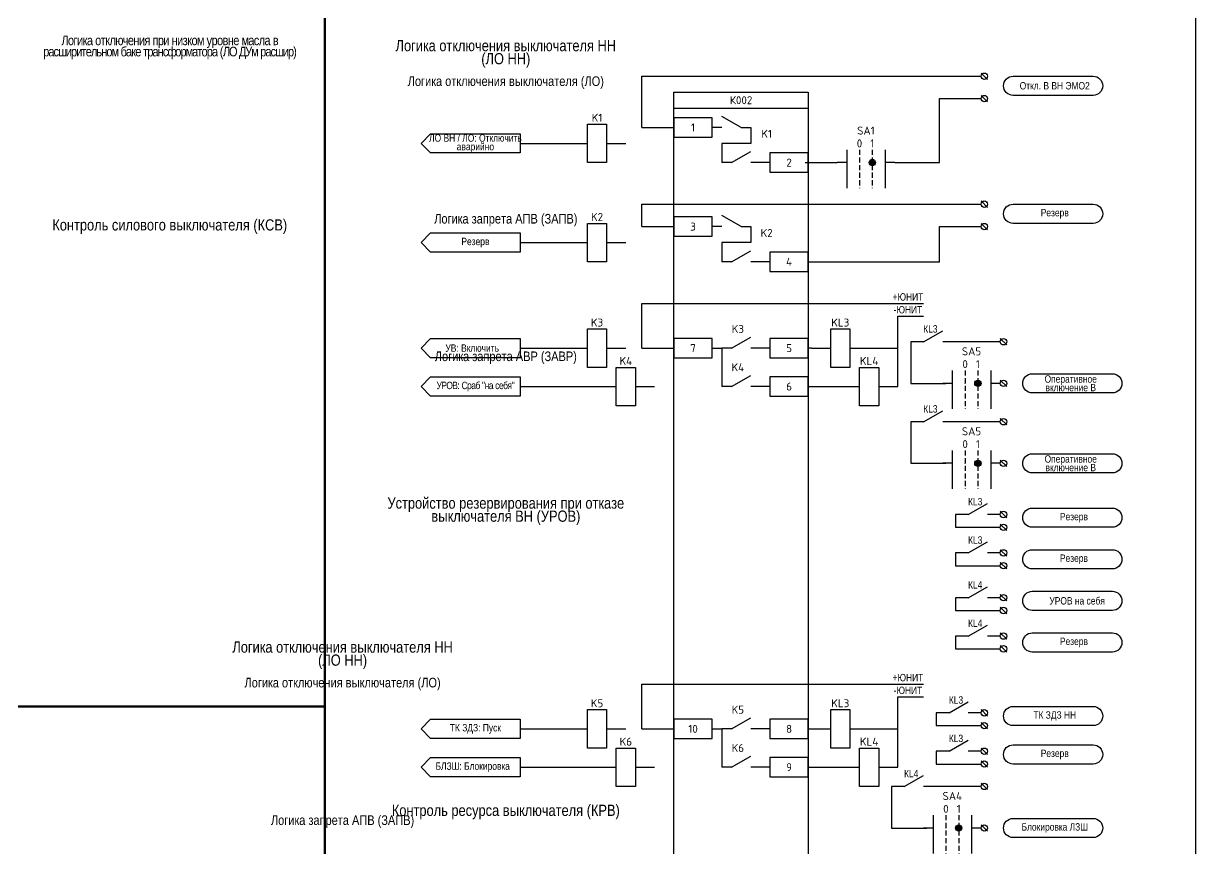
# Model space of a CAD drawing. Header units: millimetres. Extents: x 1491 to 6632, y -558 to 938.
# Drawn here: x 4627.8 to 4994, y -35.4 to 222.5 of the extents above; entities that cross this region are included whole.
import ezdxf
from ezdxf.enums import TextEntityAlignment as Align

# ---------------------------------------------------------------- set-up
doc = ezdxf.new("R2010")
doc.units = ezdxf.units.MM
doc.set_wipeout_variables(frame=1)
doc.linetypes.add('HIDDEN', pattern=[9.525, 6.35, -3.175])
doc.layers.add('_ОРЗ_0.3', color=7, linetype='Continuous', lineweight=30)
doc.layers.add('TEXT', color=7, linetype='Continuous', lineweight=25)
doc.layers.add('Основная', color=7, linetype='Continuous')
doc.styles.add('2.5_Gost_RD', font='ARIALN.TTF', dxfattribs={"height": 2.5})
doc.styles.add('2.5_ISOCPEUR', font='isocpeur.ttf', dxfattribs={"width": 0.9, "height": 2.5})
doc.styles.add('2.5_ISOCPEUR_1', font='isocpeur.ttf', dxfattribs={"height": 2.5})
doc.styles.add('3.5_Gost_RD', font='ARIALN.TTF', dxfattribs={"height": 3.5})

# ---------------------------------------------------------------- blocks, each defined once
blk = doc.blocks.new('SPEC_COS_H')
at = {"layer": 'Основная', "color": 0}
blk.add_line((0, 0), (6, 3.43), dxfattribs=at)
blk = doc.blocks.new('*U106')
blk.add_lwpolyline([(0, 3), (-12, 3), (-12, -3), (0, -3)], close=True)
at = {"layer": 'Основная', "color": 0}
for p, q in [((-24, 0), (-27, 0)), ((-12, 0), (-18, 0))]:
    blk.add_line(p, q, dxfattribs=at)
at = {"ltscale": 0.25}
blk.add_blockref('SPEC_COS_H', (-24, 0), dxfattribs=at)
at = {"layer": 'Основная', "style": '2.5_ISOCPEUR'}
for tag, p in [('ОУ', (-13, 9)), ('K', (-13, 9)), ('В', (-6, 0))]:
    blk.add_attdef(tag, text='', height=2.5, dxfattribs=at).set_placement(p, align=Align.MIDDLE_CENTER)
blk = doc.blocks.new('*U42')
at = {"layer": 'Основная', "color": 0}
for p, q in [((0, 0), (2, 0)), ((2, 0), (40, 0)), ((40, 0), (42, 0))]:
    blk.add_line(p, q, dxfattribs=at)
blk = doc.blocks.new('*U53')
blk.add_lwpolyline([(0, 3), (-12, 3), (-12, -3), (0, -3)], close=True)
at = {"layer": 'Основная', "style": '2.5_ISOCPEUR'}
for tag, p in [('ОУ', (-7, 10)), ('В', (-6, 0))]:
    blk.add_attdef(tag, text='', height=2.5, dxfattribs=at).set_placement(p, align=Align.MIDDLE_CENTER)
blk = doc.blocks.new('*U111')
at = {"layer": 'Основная', "ltscale": 0.25}
blk.add_circle((0, 0), 1, dxfattribs=at)
blk = doc.blocks.new('*U109')
at = {"layer": 'Основная', "style": '2.5_ISOCPEUR'}
for tag, p in [('ОУ', (0, 4)), ('В', (0, -3))]:
    blk.add_attdef(tag, text='', height=2.5, dxfattribs=at).set_placement(p, align=Align.MIDDLE_CENTER)
at = {"ltscale": 0.25}
blk.add_blockref('*U111', (0, 0), dxfattribs=at)
at = {"layer": 'Основная', "ltscale": 0.25}
blk.add_line((1, -1), (-1, 1), dxfattribs=at)
blk = doc.blocks.new('*U108')
at = {"ltscale": 0.35}
h = blk.add_hatch(color=256, dxfattribs=at)
edge = h.paths.add_edge_path()
edge.add_arc((-2, 0), 0.01, 0, 360)
h = blk.add_hatch(color=256, dxfattribs=at)
edge = h.paths.add_edge_path()
edge.add_arc((2, 0), 1, 0, 360)
at = {"layer": 'Основная', "color": 0}
for p, q in [((-6, 4), (-6, -8)), ((6, 4), (6, -8)), ((-6, 0), (-9, 0)), ((9, 0), (6, 0))]:
    blk.add_line(p, q, dxfattribs=at)
at = {"layer": 'Основная', "color": 0, "linetype": 'HIDDEN', "ltscale": 0.25}
for p, q in [((-2, 4), (-2, -8)), ((2, 4), (2, -8))]:
    blk.add_line(p, q, dxfattribs=at)
at = {"layer": 'Основная', "ltscale": 0.35}
for centre, radius in [((-2, 0), 0.01), ((2, 0), 1)]:
    blk.add_circle(centre, radius, dxfattribs=at)
at = {"layer": 'Основная', "style": '2.5_ISOCPEUR'}
for tag, p in [('ОУ', (0, 10)), ('ОП1', (-2, 6)), ('ОП2', (2, 6)), ('В1', (-9, -2)), ('В2', (9, -2))]:
    blk.add_attdef(tag, text='', height=2.5, dxfattribs=at).set_placement(p, align=Align.MIDDLE_CENTER)
blk = doc.blocks.new('*U110')
at = {"layer": 'Основная', "color": 0}
for p, q in [((-9, 0), (-3, 0)), ((3, 0), (9, 0))]:
    blk.add_line(p, q, dxfattribs=at)
at = {"layer": 'Основная'}
blk.add_lwpolyline([(-3, 6), (3, 6), (3, -6), (-3, -6)], close=True, dxfattribs=at)
at = {"layer": 'Основная', "style": '2.5_ISOCPEUR'}
for tag, p in [('ОУ', (0, 8)), ('В2', (-7, -2)), ('В1', (7, -2))]:
    blk.add_attdef(tag, text='', height=2.5, dxfattribs=at).set_placement(p, align=Align.MIDDLE_CENTER)
blk = doc.blocks.new('*U54')
blk.add_lwpolyline([(0, 3), (-12, 3), (-12, -3), (0, -3)], close=True)
at = {"layer": 'Основная', "color": 0}
for p, q in [((-24, 0), (-27, 0)), ((-12, 0), (-18, 0))]:
    blk.add_line(p, q, dxfattribs=at)
at = {"ltscale": 0.25}
blk.add_blockref('SPEC_COS_H', (-24, 0), dxfattribs=at)
at = {"layer": 'Основная', "style": '2.5_ISOCPEUR'}
for tag, p in [('ОУ', (-22, 6)), ('K', (-21, 6)), ('В', (-6, 0))]:
    blk.add_attdef(tag, text='', height=2.5, dxfattribs=at).set_placement(p, align=Align.MIDDLE_CENTER)

msp = doc.modelspace()

# ---------------------------------------------------------------- linework, layer by layer
at = {"lineweight": 100, "ltscale": 100}
for p, q in [((4722, 641), (4722, -207)), ((4092, 9), (4722, 9))]:
    msp.add_line(p, q, dxfattribs=at)
at = {"ltscale": 100}
for p, q in [((4855, 190), (4855, 185)), ((4783, 185), (4798, 185)), ((4855, 185), (4846, 185)), ((4846, 185), (4846, 179)), ((4855, 159), (4855, 154)), ((4783, 154), (4798, 154)), ((4855, 154), (4846, 154)), ((4846, 154), (4846, 148)), ((4901, 109), (4901, 131)), ((4901, 131), (4909, 131)), ((4783, 121), (4798, 121)), ((4843, 121), (4846, 121)), ((4846, 121), (4846, 109)), ((4874, 121), (4873, 121)), ((4892, 121), (4901, 121)), ((4909, 123), (4905, 123)), ((4783, 109), (4807, 109)), ((4909, 98), (4905, 98)), ((4923, 69), (4919, 69)), ((4919, 69), (4919, 65)), ((4919, 65), (4933, 65)), ((4923, 57), (4919, 57)), ((4919, 57), (4919, 53)), ((4919, 53), (4933, 53)), ((4923, 43), (4919, 43)), ((4919, 43), (4919, 39)), ((4919, 39), (4933, 39)), ((4923, 31), (4919, 31)), ((4919, 31), (4919, 27)), ((4919, 27), (4933, 27)), ((4901, -10), (4901, 12)), ((4901, 12), (4909, 12)), ((4917, 7), (4913, 7)), ((4913, 7), (4913, 3)), ((4783, 2), (4798, 2)), ((4843, 2), (4846, 2)), ((4846, 2), (4846, -10)), ((4892, 2), (4901, 2)), ((4913, 3), (4927, 3)), ((4917, -5), (4913, -5)), ((4913, -5), (4913, -9)), ((4783, -10), (4807, -10)), ((4913, -9), (4927, -9)), ((4903, -16), (4899, -16))]:
    msp.add_line(p, q, dxfattribs=at)
for points in [[(4821, 190), (4821, 206), (4927, 206)], [(4821, 190), (4831, 190)], [(4846, 190), (4843, 190)], [(4872, 179), (4882, 179)], [(4872, 179), (4882, 179)], [(4821, 159), (4821, 166), (4927, 166)], [(4821, 159), (4831, 159)], [(4846, 159), (4843, 159)], [(4873, 148), (4883, 148)], [(4873, 148), (4883, 148)], [(4873, 148), (4883, 148)], [(4873, 148), (4883, 148)], [(4821, 121), (4821, 135), (4909, 135)], [(4821, 121), (4831, 121)], [(4905, 123), (4905, 110), (4916, 110)], [(4873, 109), (4884, 109)], [(4905, 98), (4905, 85), (4916, 85)], [(4821, 2), (4821, 16), (4909, 16)], [(4821, 2), (4831, 2)], [(4873, 2), (4875, 2)], [(4873, -10), (4884, -10)], [(4899, -16), (4899, -29), (4910, -29)]]:
    msp.add_lwpolyline(points, dxfattribs=at)
at = {"color": 2, "ltscale": 100}
msp.add_lwpolyline([(4937, 200, -1), (4937, 206), (4962, 206, -1), (4962, 200)], format="xyb", close=True, dxfattribs=at)
at = {"color": 1, "ltscale": 100}
msp.add_lwpolyline([(4937, 160, -1), (4937, 166), (4962, 166, -1), (4962, 160)], format="xyb", close=True, dxfattribs=at)
at = {"ltscale": 100}
for points in [[(4943, 107, -1), (4943, 113), (4968, 113, -1), (4968, 107)], [(4943, 82, -1), (4943, 88), (4968, 88, -1), (4968, 82)], [(4943, 65, -1), (4943, 71), (4968, 71, -1), (4968, 65)], [(4943, 52, -1), (4943, 58), (4968, 58, -1), (4968, 52)], [(4943, 39, -1), (4943, 45), (4968, 45, -1), (4968, 39)], [(4943, 26, -1), (4943, 32), (4968, 32, -1), (4968, 26)], [(4937, -32, -1), (4937, -26), (4962, -26, -1), (4962, -32)]]:
    msp.add_lwpolyline(points, format="xyb", close=True, dxfattribs=at)
at = {"color": 215, "ltscale": 100, "true_color": 0xa953a0}
for points in [[(4937, 3, -1), (4937, 9), (4962, 9, -1), (4962, 3)], [(4937, -9, -1), (4937, -3), (4962, -3, -1), (4962, -9)]]:
    msp.add_lwpolyline(points, format="xyb", close=True, dxfattribs=at)
at = {"layer": '_ОРЗ_0.3', "ltscale": 100}
msp.add_lwpolyline([(4831, 201), (4873, 201), (4873, -205), (4831, -205)], close=True, dxfattribs=at)
at = {"layer": 'Основная', "color": 0}
for p, q in [((4852, 190), (4855, 190)), ((4852, 159), (4855, 159))]:
    msp.add_line(p, q, dxfattribs=at)
at = {"layer": 'Основная', "ltscale": 100}
for points in [[(4783, 188), (4783, 182), (4755, 182), (4752, 185), (4755, 188)], [(4783, 157), (4783, 151), (4755, 151), (4752, 154), (4755, 157)], [(4783, 124), (4783, 118), (4755, 118), (4752, 121), (4755, 124)], [(4783, 112), (4783, 106), (4755, 106), (4752, 109), (4755, 112)], [(4783, 5), (4783, -1), (4755, -1), (4752, 2), (4755, 5)], [(4783, -7), (4783, -13), (4755, -13), (4752, -10), (4755, -7)]]:
    msp.add_lwpolyline(points, close=True, dxfattribs=at)

# ---------------------------------------------------------------- block references
at = {"ltscale": 0.35}
ref = msp.add_blockref('*U110', (4807, 185), dxfattribs=at)
ref.add_attrib('ОУ', 'K1', dxfattribs={"layer": 'Основная', "height": 2.5, "style": '2.5_ISOCPEUR'}).set_placement((4807, 193), align=Align.MIDDLE_CENTER)
at = {"ltscale": 0.25}
for name, p in [('*U42', (4831, 196)), ('SPEC_COS_H', (4909, 123)), ('*U109', (4934, 123)), ('*U109', (4934, 110)), ('SPEC_COS_H', (4909, 98)), ('*U109', (4934, 98)), ('*U109', (4934, 85)), ('SPEC_COS_H', (4923, 69)), ('*U109', (4934, 69)), ('SPEC_COS_H', (4923, 57)), ('*U109', (4934, 57)), ('SPEC_COS_H', (4923, 43)), ('*U109', (4934, 43)), ('SPEC_COS_H', (4923, 31)), ('*U109', (4934, 31)), ('SPEC_COS_H', (4917, 7)), ('*U109', (4928, 7)), ('SPEC_COS_H', (4917, -5)), ('*U109', (4928, -5)), ('SPEC_COS_H', (4903, -16)), ('*U109', (4928, -16)), ('*U109', (4928, -29))]:
    msp.add_blockref(name, p, dxfattribs=at)
at = {"ltscale": 0.25, "xscale": -1}
for p in [(4852, 190), (4852, 159)]:
    msp.add_blockref('SPEC_COS_H', p, dxfattribs=at)
at = {"ltscale": 0.35}
ref = msp.add_blockref('*U108', (4891, 179), dxfattribs=at)
ref.add_attrib('ОУ', 'SA1', dxfattribs={"layer": 'Основная', "height": 2.5, "style": '2.5_ISOCPEUR'}).set_placement((4891, 189), align=Align.MIDDLE_CENTER)
ref.add_attrib('ОП1', '0', dxfattribs={"layer": 'Основная', "height": 2.5, "style": '2.5_ISOCPEUR'}).set_placement((4889, 185), align=Align.MIDDLE_CENTER)
ref.add_attrib('ОП2', '1', dxfattribs={"layer": 'Основная', "height": 2.5, "style": '2.5_ISOCPEUR'}).set_placement((4893, 185), align=Align.MIDDLE_CENTER)
ref = msp.add_blockref('*U110', (4807, 154), dxfattribs=at)
ref.add_attrib('ОУ', 'K2', dxfattribs={"layer": 'Основная', "height": 2.5, "style": '2.5_ISOCPEUR'}).set_placement((4807, 162), align=Align.MIDDLE_CENTER)
ref = msp.add_blockref('*U110', (4807, 121), dxfattribs=at)
ref.add_attrib('ОУ', 'K3', dxfattribs={"layer": 'Основная', "height": 2.5, "style": '2.5_ISOCPEUR'}).set_placement((4807, 129), align=Align.MIDDLE_CENTER)
ref = msp.add_blockref('*U110', (4883, 121), dxfattribs=at)
ref.add_attrib('ОУ', 'KL3', dxfattribs={"layer": 'Основная', "height": 2.5, "style": '2.5_ISOCPEUR'}).set_placement((4883, 129), align=Align.MIDDLE_CENTER)
ref = msp.add_blockref('*U110', (4816, 109), dxfattribs=at)
ref.add_attrib('ОУ', 'K4', dxfattribs={"layer": 'Основная', "height": 2.5, "style": '2.5_ISOCPEUR'}).set_placement((4816, 117), align=Align.MIDDLE_CENTER)
ref = msp.add_blockref('*U110', (4892, 109), dxfattribs=at)
ref.add_attrib('ОУ', 'KL4', dxfattribs={"layer": 'Основная', "height": 2.5, "style": '2.5_ISOCPEUR'}).set_placement((4892, 117), align=Align.MIDDLE_CENTER)
ref = msp.add_blockref('*U110', (4807, 2), dxfattribs=at)
ref.add_attrib('ОУ', 'K5', dxfattribs={"layer": 'Основная', "height": 2.5, "style": '2.5_ISOCPEUR'}).set_placement((4807, 10), align=Align.MIDDLE_CENTER)
ref = msp.add_blockref('*U110', (4883, 2), dxfattribs=at)
ref.add_attrib('ОУ', 'KL3', dxfattribs={"layer": 'Основная', "height": 2.5, "style": '2.5_ISOCPEUR'}).set_placement((4883, 10), align=Align.MIDDLE_CENTER)
ref = msp.add_blockref('*U110', (4816, -10), dxfattribs=at)
ref.add_attrib('ОУ', 'K6', dxfattribs={"layer": 'Основная', "height": 2.5, "style": '2.5_ISOCPEUR'}).set_placement((4816, -2), align=Align.MIDDLE_CENTER)
ref = msp.add_blockref('*U110', (4892, -10), dxfattribs=at)
ref.add_attrib('ОУ', 'KL4', dxfattribs={"layer": 'Основная', "height": 2.5, "style": '2.5_ISOCPEUR'}).set_placement((4892, -2), align=Align.MIDDLE_CENTER)
at = {"layer": '_ОРЗ_0.3', "ltscale": 0.25}
ref = msp.add_blockref('*U53', (4843, 190), dxfattribs=at)
ref.add_attrib('В', '1', dxfattribs={"layer": 'Основная', "height": 2.5, "style": '2.5_ISOCPEUR'}).set_placement((4837, 190), align=Align.MIDDLE_CENTER)
ref = msp.add_blockref('*U106', (4873, 179), dxfattribs=at)
ref.add_attrib('ОУ', 'K1', dxfattribs={"layer": 'Основная', "height": 2.5, "style": '2.5_ISOCPEUR'}).set_placement((4860, 188), align=Align.MIDDLE_CENTER)
ref.add_attrib('В', '2', dxfattribs={"layer": 'Основная', "height": 2.5, "style": '2.5_ISOCPEUR'}).set_placement((4867, 179), align=Align.MIDDLE_CENTER)
ref = msp.add_blockref('*U53', (4843, 159), dxfattribs=at)
ref.add_attrib('В', '3', dxfattribs={"layer": 'Основная', "height": 2.5, "style": '2.5_ISOCPEUR'}).set_placement((4837, 159), align=Align.MIDDLE_CENTER)
ref = msp.add_blockref('*U106', (4873, 148), dxfattribs=at)
ref.add_attrib('ОУ', 'K2', dxfattribs={"layer": 'Основная', "height": 2.5, "style": '2.5_ISOCPEUR'}).set_placement((4860, 157), align=Align.MIDDLE_CENTER)
ref.add_attrib('В', '4', dxfattribs={"layer": 'Основная', "height": 2.5, "style": '2.5_ISOCPEUR'}).set_placement((4867, 148), align=Align.MIDDLE_CENTER)
ref = msp.add_blockref('*U54', (4873, 121), dxfattribs=at)
ref.add_attrib('ОУ', 'K3', dxfattribs={"layer": 'Основная', "height": 2.5, "style": '2.5_ISOCPEUR'}).set_placement((4851, 127), align=Align.MIDDLE_CENTER)
ref.add_attrib('В', '5', dxfattribs={"layer": 'Основная', "height": 2.5, "style": '2.5_ISOCPEUR'}).set_placement((4867, 121), align=Align.MIDDLE_CENTER)
ref = msp.add_blockref('*U53', (4843, 121), dxfattribs=at)
ref.add_attrib('В', '7', dxfattribs={"layer": 'Основная', "height": 2.5, "style": '2.5_ISOCPEUR'}).set_placement((4837, 121), align=Align.MIDDLE_CENTER)
ref = msp.add_blockref('*U54', (4873, 109), dxfattribs=at)
ref.add_attrib('ОУ', 'K4', dxfattribs={"layer": 'Основная', "height": 2.5, "style": '2.5_ISOCPEUR'}).set_placement((4851, 115), align=Align.MIDDLE_CENTER)
ref.add_attrib('В', '6', dxfattribs={"layer": 'Основная', "height": 2.5, "style": '2.5_ISOCPEUR'}).set_placement((4867, 109), align=Align.MIDDLE_CENTER)
ref = msp.add_blockref('*U54', (4873, 2), dxfattribs=at)
ref.add_attrib('ОУ', 'K5', dxfattribs={"layer": 'Основная', "height": 2.5, "style": '2.5_ISOCPEUR'}).set_placement((4851, 8), align=Align.MIDDLE_CENTER)
ref.add_attrib('В', '8', dxfattribs={"layer": 'Основная', "height": 2.5, "style": '2.5_ISOCPEUR'}).set_placement((4867, 2), align=Align.MIDDLE_CENTER)
ref = msp.add_blockref('*U53', (4843, 2), dxfattribs=at)
ref.add_attrib('В', '10', dxfattribs={"layer": 'Основная', "height": 2.5, "style": '2.5_ISOCPEUR'}).set_placement((4837, 2), align=Align.MIDDLE_CENTER)
ref = msp.add_blockref('*U54', (4873, -10), dxfattribs=at)
ref.add_attrib('ОУ', 'K6', dxfattribs={"layer": 'Основная', "height": 2.5, "style": '2.5_ISOCPEUR'}).set_placement((4851, -4), align=Align.MIDDLE_CENTER)
ref.add_attrib('В', '9', dxfattribs={"layer": 'Основная', "height": 2.5, "style": '2.5_ISOCPEUR'}).set_placement((4867, -10), align=Align.MIDDLE_CENTER)

# ---------------------------------------------------------------- texts
at = {"color": 30, "ltscale": 100, "true_color": 0xf7931d, "attachment_point": 5, "style": '3.5_Gost_RD'}
for s, insert, char_height, width in [('\\pxsm0.7;{\\T0.9;Логика отключения при низком уровне масла в \\T0.8;расширительном баке трансформатора (ЛО ДУм расшир)}', (4673.5, 215), 3, 81), ('\\pxsm0.7;Логика отключения выключателя НН (ЛО НН)', (4778.5, 213), 3.5, 76.6201), ('\\pxsm0.7;Логика отключения выключателя (ЛО)', (4778.5, 204), 3, 81), ('\\pxsm0.7;Логика запрета АПВ (ЗАПВ)', (4778.5, 161), 3, 81), ('\\pxsm0.7;Логика запрета АВР (ЗАВР)', (4778.5, 118), 3, 81), ('\\pxsm0.7;Устройство резервирования при отказе выключателя ВН (УРОВ)', (4778.5, 70), 3.5, 85)]:
    msp.add_mtext(s, dxfattribs=dict(at, insert=insert, char_height=char_height, width=width))
at = {"ltscale": 100, "attachment_point": 5}
for s, insert, char_height, width, style in [('\\pxsm0.7;Откл. В ВН ЭМО2', (4950, 203), 2.3, 31, '2.5_Gost_RD'), ('\\pxsm0.7;Резерв', (4950, 163), 2.3, 31, '2.5_Gost_RD'), ('\\pxsm0.7;УВ: Включить', (4768, 121), 2.3, 28, '2.5_Gost_RD'), ('\\pxsm0.7;{\\T0.9;УРОВ: Сраб "на себя"}', (4769, 109), 2.3, 28, '2.5_Gost_RD'), ('\\pxsm0.7;Оперативное включение В', (4955, 110), 2.3, 27.9234, '2.5_Gost_RD'), ('\\pxsm0.7;Оперативное включение В', (4955, 85), 2.3, 27.9234, '2.5_Gost_RD'), ('\\pxsm0.7;Резерв', (4956, 68), 2.3, 31, '2.5_Gost_RD'), ('\\pxsm0.7;Резерв', (4956, 55), 2.3, 31, '2.5_Gost_RD'), ('\\pxsm0.7;УРОВ на себя', (4957, 42), 2.3, 31, '2.5_Gost_RD'), ('\\pxsm0.7;Резерв', (4956, 29), 2.3, 31, '2.5_Gost_RD'), ('\\pxsm0.7;ТК ЗДЗ НН', (4950, 6), 2.3, 31, '2.5_Gost_RD'), ('\\pxsm0.7;ТК ЗДЗ: Пуск', (4769, 2), 2.3, 28, '2.5_Gost_RD'), ('\\pxsm0.7;Резерв', (4950, -6), 2.3, 31, '2.5_Gost_RD'), ('\\pxsm0.7;{\\C30;\\c1938423;Контроль ресурса выключателя (КРВ)}', (4778.5, -24), 3.5, 85, '3.5_Gost_RD'), ('\\pxsm0.7;Блокировка ЛЗШ', (4950, -29), 2.3, 31, '2.5_Gost_RD')]:
    msp.add_mtext(s, dxfattribs=dict(at, insert=insert, char_height=char_height, width=width, style=style))
at = {"color": 2, "ltscale": 0.25, "true_color": 0xf1eb1f, "insert": (4852, 198.5), "char_height": 2.5, "width": 42, "attachment_point": 5, "style": '2.5_ISOCPEUR_1'}
msp.add_mtext('{\\C256;К002}', dxfattribs=at)
at = {"color": 30, "ltscale": 100, "insert": (4673.5, 159), "char_height": 3.5, "width": 85, "attachment_point": 5, "style": '3.5_Gost_RD'}
msp.add_mtext('\\pxsm0.7;Контроль силового выключателя (КСВ)', dxfattribs=at)
at = {"color": 30, "ltscale": 100, "true_color": 0xf7941d, "attachment_point": 5, "style": '3.5_Gost_RD'}
for s, insert, char_height, width in [('\\pxsm0.7;Логика отключения выключателя НН (ЛО НН)', (4727.5, 25), 3.5, 76.6201), ('\\pxsm0.7;Логика отключения выключателя (ЛО)', (4727.5, 16), 3, 81), ('\\pxsm0.7;Логика запрета АПВ (ЗАПВ)', (4727.5, -27), 3, 81)]:
    msp.add_mtext(s, dxfattribs=dict(at, insert=insert, char_height=char_height, width=width))
at = {"layer": 'TEXT', "ltscale": 100, "char_height": 2.3, "attachment_point": 5, "style": '2.5_Gost_RD'}
for s, insert, width in [('\\pxsm0.7;ЛО ВН / ЛО: Отключить аварийно', (4769, 185), 29.7284), ('\\pxsm0.7;Резерв', (4769, 154), 28), ('\\pxi-3,l4,sm0.7,t4;+ЮНИТ', (4903, 137), 28), ('\\pxi-3,l4,sm0.7,t4;-ЮНИТ', (4903, 133), 28), ('\\pxi-3,l4,sm0.7,t4;КL3', (4910, 127), 28), ('\\pxi-3,l4,sm0.7,t4;КL3', (4910, 102), 28), ('\\pxi-3,l4,sm0.7,t4;КL3', (4924, 73), 28), ('\\pxi-3,l4,sm0.7,t4;КL3', (4924, 61), 28), ('\\pxi-3,l4,sm0.7,t4;КL4', (4924, 47), 28), ('\\pxi-3,l4,sm0.7,t4;КL4', (4924, 35), 28), ('\\pxi-3,l4,sm0.7,t4;+ЮНИТ', (4903, 18), 28), ('\\pxi-3,l4,sm0.7,t4;-ЮНИТ', (4903, 14), 28), ('\\pxi-3,l4,sm0.7,t4;КL3', (4918, 11), 28), ('\\pxi-3,l4,sm0.7,t4;КL3', (4918, -1), 28), ('\\pxsm0.7;БЛЗШ: Блокировка', (4768.14, -10), 29.7284), ('\\pxi-3,l4,sm0.7,t4;КL4', (4904, -12), 28)]:
    msp.add_mtext(s, dxfattribs=dict(at, insert=insert, width=width))

# ---------------------------------------------------------------- next in the draw order: linework, layer by layer
at = {"ltscale": 100}
for p, q in [((4933, 123), (4915, 123)), ((4933, 98), (4915, 98)), ((4933, 69), (4929, 69)), ((4933, 57), (4929, 57)), ((4933, 43), (4929, 43)), ((4933, 31), (4929, 31)), ((4927, 7), (4923, 7)), ((4927, -5), (4923, -5)), ((4927, -16), (4909, -16))]:
    msp.add_line(p, q, dxfattribs=at)

# ---------------------------------------------------------------- next in the draw order: block references
at = {"ltscale": 0.25}
for p in [(4928, 206), (4928, 199), (4928, 166), (4928, 159), (4934, 65), (4934, 53), (4934, 39), (4934, 27), (4928, 3), (4928, -9)]:
    msp.add_blockref('*U109', p, dxfattribs=at)
at = {"ltscale": 0.35}
ref = msp.add_blockref('*U108', (4924, 110), dxfattribs=at)
ref.add_attrib('ОУ', 'SA5', dxfattribs={"layer": 'Основная', "height": 2.5, "style": '2.5_ISOCPEUR'}).set_placement((4924, 120), align=Align.MIDDLE_CENTER)
ref.add_attrib('ОП1', '0', dxfattribs={"layer": 'Основная', "height": 2.5, "style": '2.5_ISOCPEUR'}).set_placement((4922, 116), align=Align.MIDDLE_CENTER)
ref.add_attrib('ОП2', '1', dxfattribs={"layer": 'Основная', "height": 2.5, "style": '2.5_ISOCPEUR'}).set_placement((4926, 116), align=Align.MIDDLE_CENTER)
ref = msp.add_blockref('*U108', (4924, 85), dxfattribs=at)
ref.add_attrib('ОУ', 'SA5', dxfattribs={"layer": 'Основная', "height": 2.5, "style": '2.5_ISOCPEUR'}).set_placement((4924, 95), align=Align.MIDDLE_CENTER)
ref.add_attrib('ОП1', '0', dxfattribs={"layer": 'Основная', "height": 2.5, "style": '2.5_ISOCPEUR'}).set_placement((4922, 91), align=Align.MIDDLE_CENTER)
ref.add_attrib('ОП2', '1', dxfattribs={"layer": 'Основная', "height": 2.5, "style": '2.5_ISOCPEUR'}).set_placement((4926, 91), align=Align.MIDDLE_CENTER)
ref = msp.add_blockref('*U108', (4918, -29), dxfattribs=at)
ref.add_attrib('ОУ', 'SA4', dxfattribs={"layer": 'Основная', "height": 2.5, "style": '2.5_ISOCPEUR'}).set_placement((4918, -19), align=Align.MIDDLE_CENTER)
ref.add_attrib('ОП1', '0', dxfattribs={"layer": 'Основная', "height": 2.5, "style": '2.5_ISOCPEUR'}).set_placement((4916, -23), align=Align.MIDDLE_CENTER)
ref.add_attrib('ОП2', '1', dxfattribs={"layer": 'Основная', "height": 2.5, "style": '2.5_ISOCPEUR'}).set_placement((4920, -23), align=Align.MIDDLE_CENTER)

# ---------------------------------------------------------------- next in the draw order: linework, layer by layer
at = {"ltscale": 100}
msp.add_lwpolyline([(3962, 697), (4994, 697), (4994, -234), (3962, -234)], close=True, dxfattribs=at)
for points in [[(4900, 179), (4914, 179), (4914, 199), (4927, 199)], [(4882, 148), (4914, 148), (4914, 159), (4927, 159)]]:
    msp.add_lwpolyline(points, dxfattribs=at)

doc.saveas('drawing.dxf')
